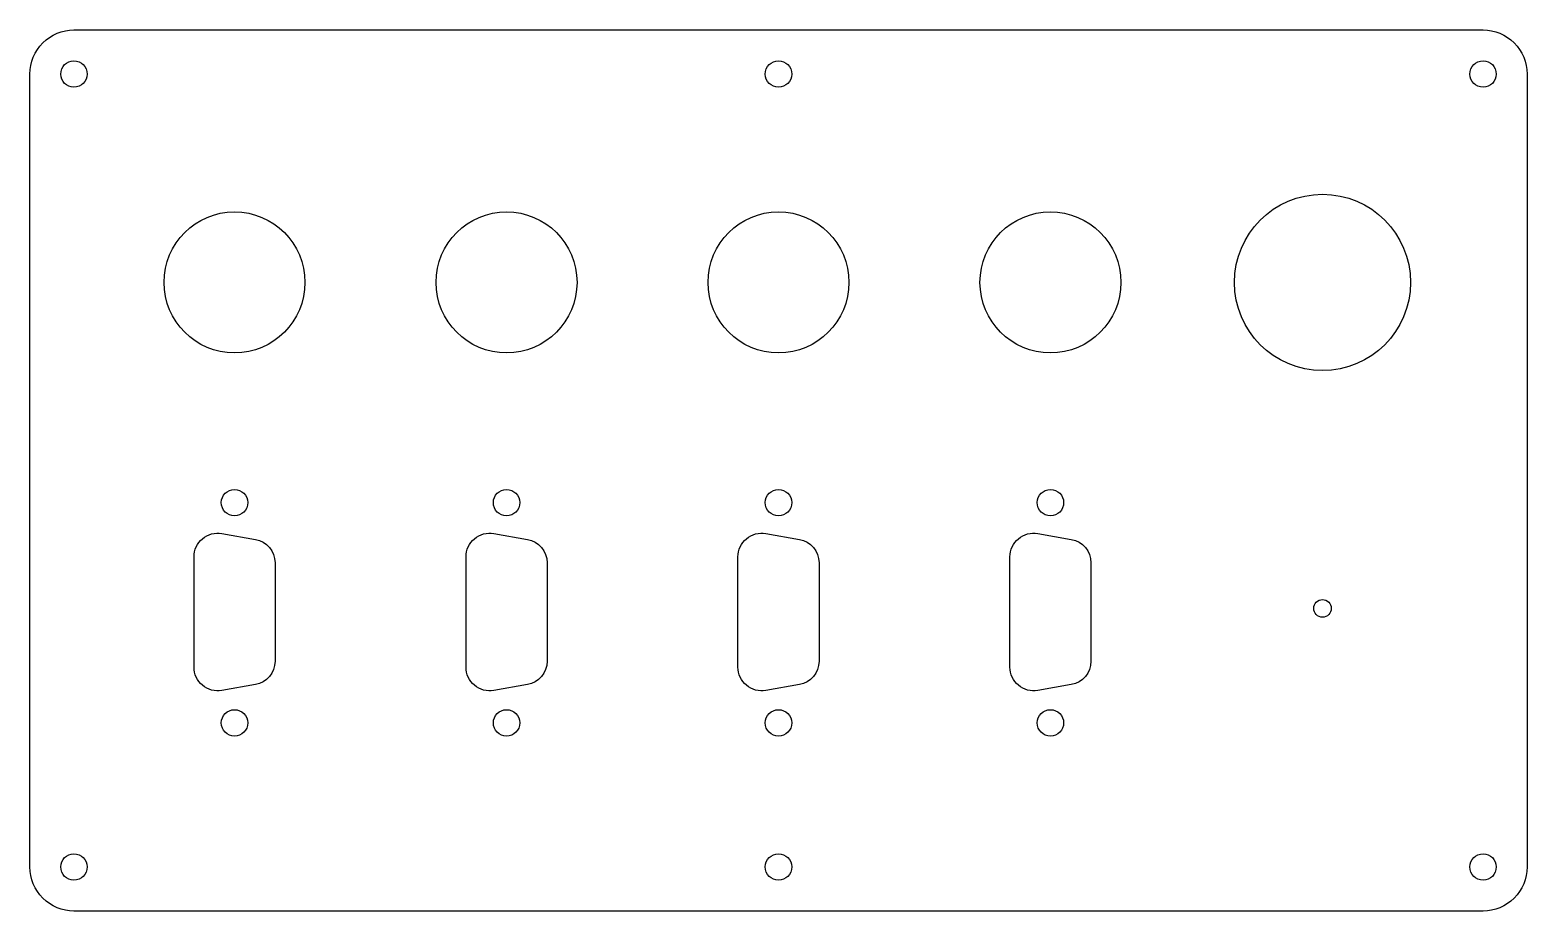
# Model space of a CAD drawing. Extents: x -85 to 85, y -50 to 50.
import ezdxf

# ---------------------------------------------------------------- set-up
doc = ezdxf.new("R2010")
doc.units = 0
doc.layers.get('0').update_dxf_attribs({"linetype": 'continuous'})

# ---------------------------------------------------------------- blocks, each defined once
blk = doc.blocks.new('SKETCH')
at = {"color": 7}
for points in [[(-85, -45), (-85, 45, -0.414214), (-80, 50), (80, 50, -0.414214), (85, 45), (85, -45, -0.414214), (80, -50), (-80, -50, -0.414214)], [(-63.2, -7.15), (-59.4, -7.82, -0.36397), (-57.17, -10.48), (-57.17, -21.64, -0.36397), (-59.4, -24.3), (-63.2, -24.97, -0.466308), (-66.37, -22.31), (-66.37, -9.81, -0.466308)], [(-32.32, -7.15), (-28.52, -7.82, -0.36397), (-26.28, -10.48), (-26.28, -21.64, -0.36397), (-28.52, -24.3), (-32.32, -24.97, -0.466308), (-35.48, -22.31), (-35.48, -9.81, -0.466308)], [(-1.43, -7.15), (2.37, -7.82, -0.36397), (4.6, -10.48), (4.6, -21.64, -0.36397), (2.37, -24.3), (-1.43, -24.97, -0.466308), (-4.6, -22.31), (-4.6, -9.81, -0.466308)], [(29.45, -7.15), (33.25, -7.82, -0.36397), (35.48, -10.48), (35.48, -21.64, -0.36397), (33.25, -24.3), (29.45, -24.97, -0.466308), (26.28, -22.31), (26.28, -9.81, -0.466308)]]:
    blk.add_lwpolyline(points, format="xyb", close=True, dxfattribs=at)
for centre, radius in [((-80, 45), 1.5), ((0, 45), 1.5), ((80, 45), 1.5), ((61.77, 21.35), 10), ((-61.77, 21.35), 8), ((-30.88, 21.35), 8), ((0, 21.35), 8), ((30.88, 21.35), 8), ((-61.77, -3.65), 1.5), ((-30.88, -3.65), 1.5), ((0, -3.65), 1.5), ((30.88, -3.65), 1.5), ((61.77, -15.65), 1), ((-61.77, -28.65), 1.5), ((-30.88, -28.65), 1.5), ((0, -28.65), 1.5), ((30.88, -28.65), 1.5), ((-80, -45), 1.5), ((0, -45), 1.5), ((80, -45), 1.5)]:
    blk.add_circle(centre, radius, dxfattribs=at)

msp = doc.modelspace()

# ---------------------------------------------------------------- block references
at = {"color": 7}
msp.add_blockref('SKETCH', (0, 0), dxfattribs=at)

doc.saveas('drawing.dxf')
